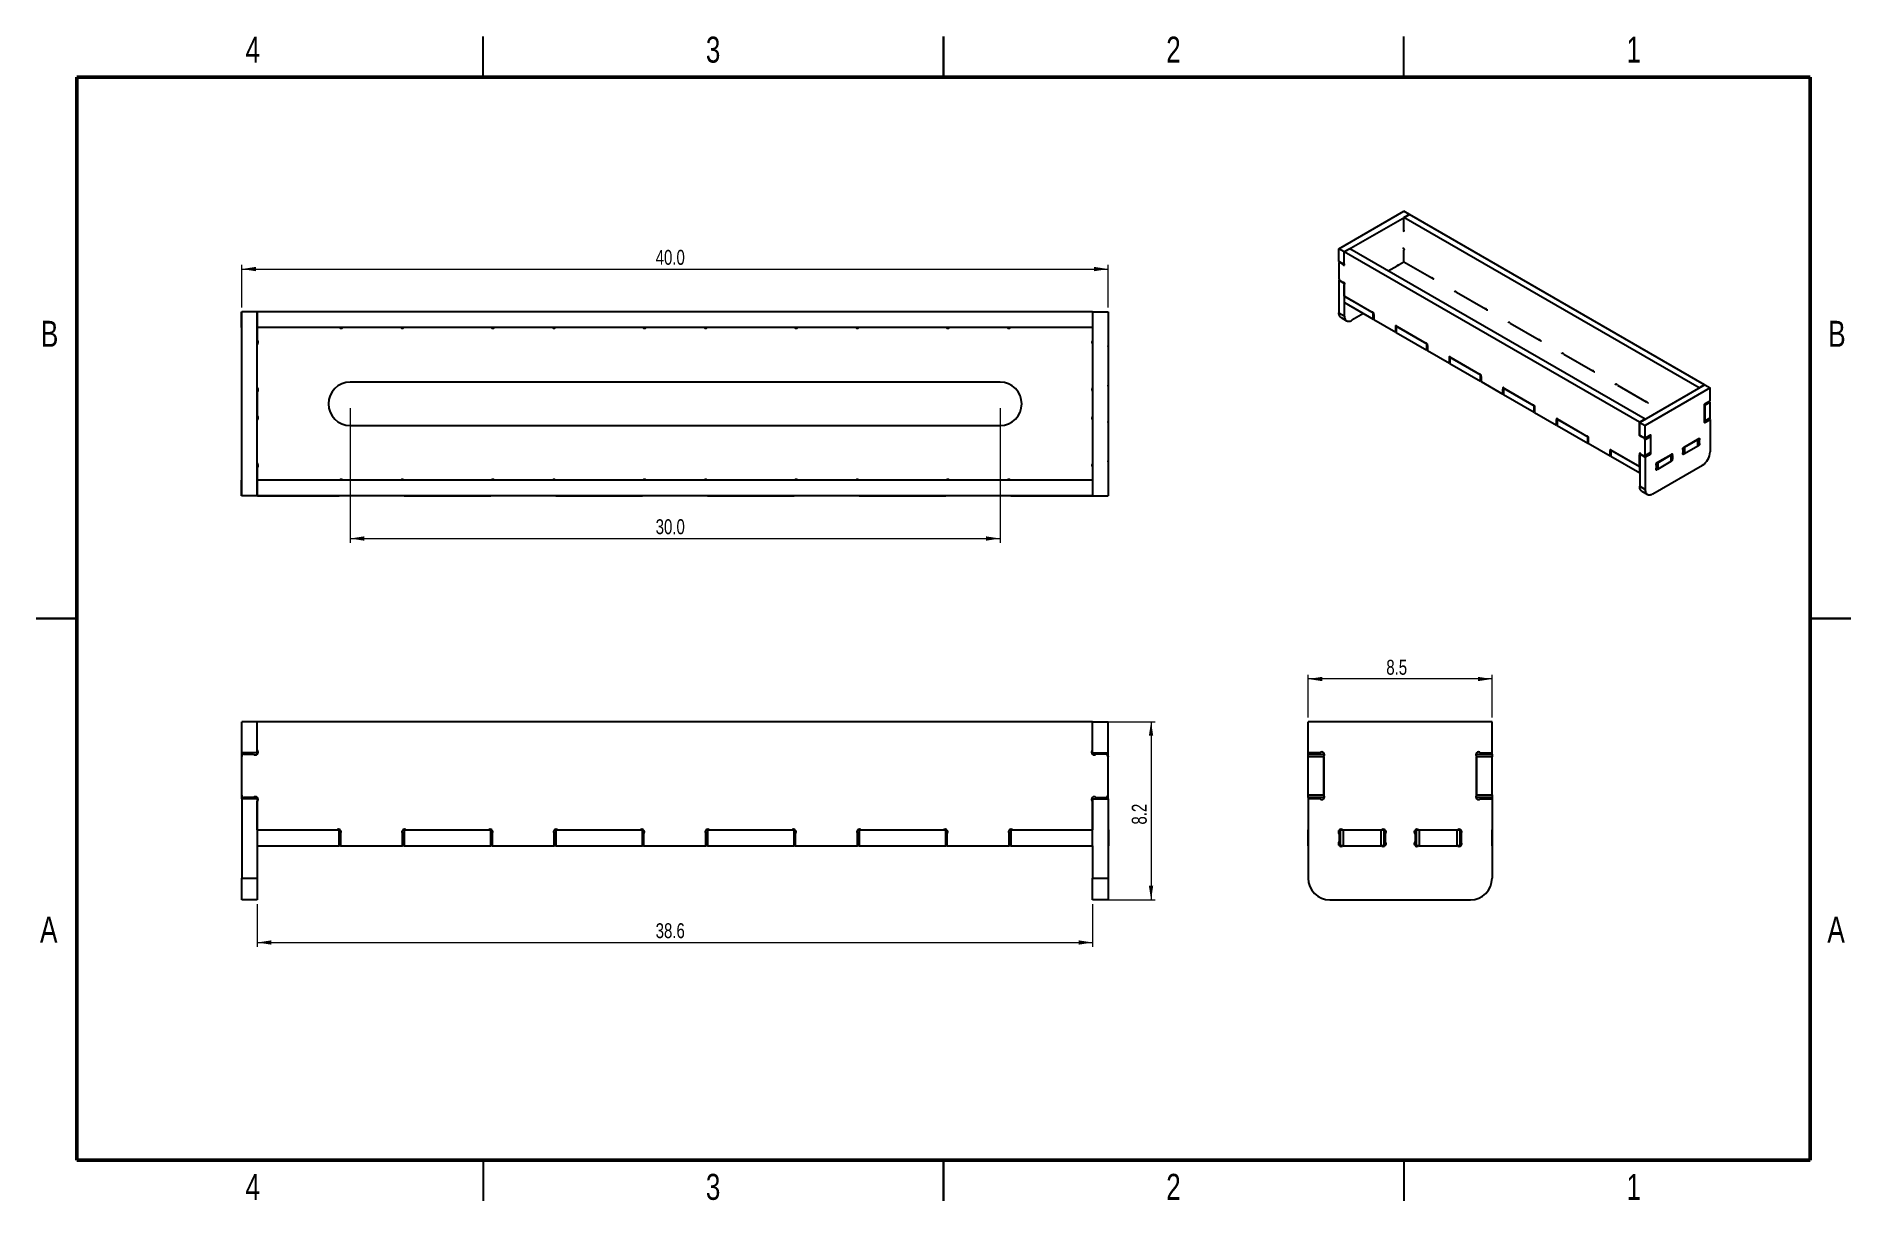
# Model space of a CAD drawing. Header units: inches. Extents: x 0.1 to 16.9, y 0.1 to 10.9.
import ezdxf

# ---------------------------------------------------------------- set-up
doc = ezdxf.new("R2010")
doc.units = ezdxf.units.IN
doc.header["$MEASUREMENT"] = 0
doc.styles.add('SLDTEXTSTYLE0', font='TXT', dxfattribs={"width": 0.75})
doc.dimstyles.new('SLDDIMSTYLE0', dxfattribs={"dimtxt": 0.137795, "dimasz": 0.13, "dimexe": 0, "dimexo": 0.0625, "dimgap": 0.034449, "dimtad": 1, "dimdec": 1, "dimlfac": 5, "dimrnd": 1e-09, "dimzin": 12, "dimdsep": 46, "dimtxsty": 'SLDTEXTSTYLE0', "dimsah": 1, "dimcen": 0.09, "dimadec": 0, "dimazin": 3, "dimtfac": 1, "dimtdec": 1, "dimtofl": 0, "dimtmove": 0, "dimatfit": 3, "dimfxl": 1, "dimfrac": 2, "dimtolj": 1, "dimtzin": 12, "dimarcsym": 0})
doc.dimstyles.new('SLDDIMSTYLE1', dxfattribs={"dimtxt": 0.137795, "dimasz": 0.13, "dimexe": 0, "dimexo": 0.0625, "dimgap": 0.034449, "dimtad": 1, "dimdec": 1, "dimlfac": 5, "dimrnd": 1e-09, "dimzin": 4, "dimdsep": 46, "dimtxsty": 'SLDTEXTSTYLE0', "dimsah": 1, "dimcen": 0.09, "dimadec": 0, "dimazin": 1, "dimtfac": 1, "dimtdec": 1, "dimtofl": 0, "dimtmove": 0, "dimatfit": 3, "dimfxl": 1, "dimfrac": 2, "dimtolj": 1, "dimtzin": 12, "dimarcsym": 0})

# ---------------------------------------------------------------- blocks, each defined once
blk = doc.blocks.new('_D')
at = {"color": 7, "linetype": 'Continuous', "lineweight": 18}
for p, q in [((9.914, 4.548), (10.455, 4.548)), ((10.416, 4.548), (10.416, 2.903)), ((9.916, 2.903), (10.455, 2.903))]:
    blk.add_line(p, q, dxfattribs=at)
for points in [[(10.416, 4.548), (10.396, 4.418), (10.436, 4.418)], [(10.416, 2.903), (10.436, 3.033), (10.396, 3.033)]]:
    blk.add_solid(points, dxfattribs=at)
at = {"color": 7, "linetype": 'Continuous', "lineweight": 18, "insert": (10.238, 3.598), "char_height": 0.1378, "attachment_point": 1, "rotation": 90, "style": 'SLDTEXTSTYLE0'}
blk.add_mtext('8.2', dxfattribs=at)
blk = doc.blocks.new('_D_1')
at = {"color": 7, "linetype": 'Continuous', "lineweight": 18}
for p, q in [((2.165, 2.864), (2.165, 2.47)), ((9.877, 2.864), (9.877, 2.47)), ((2.165, 2.509), (9.877, 2.509))]:
    blk.add_line(p, q, dxfattribs=at)
for points in [[(2.165, 2.509), (2.295, 2.489), (2.295, 2.529)], [(9.877, 2.509), (9.747, 2.529), (9.747, 2.489)]]:
    blk.add_solid(points, dxfattribs=at)
at = {"color": 7, "linetype": 'Continuous', "lineweight": 18, "insert": (5.843, 2.687), "char_height": 0.1378, "attachment_point": 1, "style": 'SLDTEXTSTYLE0'}
blk.add_mtext('38.6', dxfattribs=at)
blk = doc.blocks.new('_D_2')
at = {"color": 7, "linetype": 'Continuous', "lineweight": 18}
for p, q in [((11.867, 4.588), (11.867, 4.981)), ((13.564, 4.942), (11.867, 4.942)), ((13.564, 4.588), (13.564, 4.981))]:
    blk.add_line(p, q, dxfattribs=at)
for points in [[(11.867, 4.942), (11.997, 4.922), (11.997, 4.962)], [(13.564, 4.942), (13.434, 4.962), (13.434, 4.922)]]:
    blk.add_solid(points, dxfattribs=at)
at = {"color": 7, "linetype": 'Continuous', "lineweight": 18, "insert": (12.588, 5.119), "char_height": 0.1378, "attachment_point": 1, "style": 'SLDTEXTSTYLE0'}
blk.add_mtext('8.5', dxfattribs=at)
blk = doc.blocks.new('_D_3')
at = {"color": 7, "linetype": 'Continuous', "lineweight": 18}
for p, q in [((2.022, 8.371), (2.022, 8.766)), ((2.022, 8.727), (10.02, 8.727)), ((10.02, 8.371), (10.02, 8.766))]:
    blk.add_line(p, q, dxfattribs=at)
for points in [[(2.022, 8.727), (2.152, 8.707), (2.152, 8.747)], [(10.02, 8.727), (9.89, 8.747), (9.89, 8.707)]]:
    blk.add_solid(points, dxfattribs=at)
at = {"color": 7, "linetype": 'Continuous', "lineweight": 18, "insert": (5.843, 8.904), "char_height": 0.1378, "attachment_point": 1, "style": 'SLDTEXTSTYLE0'}
blk.add_mtext('40.0', dxfattribs=at)
blk = doc.blocks.new('_D_4')
at = {"color": 7, "linetype": 'Continuous', "lineweight": 18}
for p, q in [((3.022, 7.444), (3.022, 6.2)), ((9.022, 7.444), (9.022, 6.2)), ((3.022, 6.239), (9.022, 6.239))]:
    blk.add_line(p, q, dxfattribs=at)
for points in [[(3.022, 6.239), (3.152, 6.219), (3.152, 6.259)], [(9.022, 6.239), (8.892, 6.259), (8.892, 6.219)]]:
    blk.add_solid(points, dxfattribs=at)
at = {"color": 7, "linetype": 'Continuous', "lineweight": 18, "insert": (5.843, 6.417), "char_height": 0.1378, "attachment_point": 1, "style": 'SLDTEXTSTYLE0'}
blk.add_mtext('30.0', dxfattribs=at)

msp = doc.modelspace()

# ---------------------------------------------------------------- linework, layer by layer
at = {"color": 7, "linetype": 'Continuous', "lineweight": 25}
for p, q in [((4.25, 10.5), (4.25, 10.875)), ((8.5, 10.875), (8.5, 10.5)), ((8.5, 10.5), (8.5, 10.875)), ((12.75, 10.5), (12.75, 10.875)), ((12.15, 8.914), (12.75, 9.261)), ((12.2, 8.885), (12.801, 9.232)), ((12.801, 9.232), (12.749, 9.202)), ((12.801, 9.232), (12.75, 9.261)), ((15.526, 7.658), (12.801, 9.232)), ((12.749, 9.094), (12.749, 9.202)), ((15.475, 7.629), (12.749, 9.202)), ((12.2, 8.885), (12.15, 8.914)), ((12.15, 8.797), (12.15, 8.914)), ((12.252, 8.915), (12.2, 8.885)), ((12.2, 8.777), (12.2, 8.885)), ((14.926, 7.312), (12.2, 8.885)), ((12.2, 8.768), (12.2, 8.885)), ((14.978, 7.341), (12.252, 8.915)), ((12.749, 8.794), (12.749, 8.902)), ((12.149, 8.782), (12.149, 8.639)), ((12.2, 8.768), (12.15, 8.797)), ((12.159, 8.792), (12.152, 8.788)), ((12.158, 8.787), (12.188, 8.77)), ((12.188, 8.77), (12.192, 8.773)), ((12.203, 8.769), (12.2, 8.768)), ((12.605, 8.711), (12.687, 8.758)), ((12.708, 8.769), (12.75, 8.793)), ((12.749, 8.794), (13.008, 8.645)), ((12.155, 8.626), (12.15, 8.624)), ((12.2, 8.594), (12.15, 8.624)), ((12.15, 8.624), (12.15, 8.324)), ((12.188, 8.607), (12.158, 8.624)), ((12.202, 8.596), (12.2, 8.594)), ((12.2, 8.594), (12.2, 8.295)), ((12.2, 8.477), (12.2, 8.585)), ((12.2, 8.477), (12.459, 8.328)), ((12.201, 8.476), (12.201, 8.477)), ((12.201, 8.476), (12.468, 8.322)), ((12.201, 8.417), (12.201, 8.476)), ((12.201, 8.417), (12.468, 8.263)), ((13.236, 8.513), (13.503, 8.359)), ((2.02, 8.187), (2.02, 8.332)), ((2.02, 8.332), (2.022, 8.332)), ((2.165, 8.332), (2.022, 8.332)), ((2.022, 6.634), (2.022, 8.332)), ((2.165, 8.332), (2.165, 8.187)), ((9.875, 8.332), (2.165, 8.332)), ((2.165, 6.634), (2.165, 8.332)), ((2.167, 8.332), (2.167, 8.333)), ((2.922, 8.333), (2.167, 8.333)), ((2.922, 8.332), (2.922, 8.333)), ((3.522, 8.333), (3.522, 8.332)), ((4.322, 8.333), (3.522, 8.333)), ((4.322, 8.332), (4.322, 8.333)), ((4.922, 8.333), (4.922, 8.332)), ((5.722, 8.333), (4.922, 8.333)), ((5.722, 8.332), (5.722, 8.333)), ((6.322, 8.333), (6.322, 8.332)), ((7.122, 8.333), (6.322, 8.333)), ((7.122, 8.332), (7.122, 8.333)), ((7.722, 8.333), (7.722, 8.332)), ((8.522, 8.333), (7.722, 8.333)), ((8.522, 8.332), (8.522, 8.333)), ((9.877, 8.333), (9.122, 8.333)), ((9.122, 8.333), (9.122, 8.332)), ((9.875, 8.332), (9.875, 8.187)), ((9.877, 8.332), (9.875, 8.332)), ((9.877, 8.332), (9.877, 8.333)), ((9.877, 8.332), (9.877, 6.634)), ((9.877, 8.332), (10.02, 8.332)), ((10.02, 8.332), (10.02, 6.634)), ((12.15, 8.324), (12.2, 8.295)), ((12.171, 8.279), (12.221, 8.25)), ((12.377, 8.316), (12.271, 8.255)), ((12.47, 8.323), (12.468, 8.322)), ((12.468, 8.263), (12.468, 8.322)), ((12.472, 8.265), (12.468, 8.263)), ((12.472, 8.306), (12.472, 8.261)), ((12.472, 8.261), (12.675, 8.144)), ((13.731, 8.227), (13.998, 8.073)), ((2.022, 8.187), (2.02, 8.187)), ((9.875, 8.187), (2.165, 8.187)), ((2.167, 8.068), (2.167, 8.187)), ((9.877, 8.187), (9.875, 8.187)), ((12.675, 8.189), (12.68, 8.191)), ((12.675, 8.144), (12.675, 8.189)), ((12.68, 8.147), (12.675, 8.144)), ((12.68, 8.2), (12.683, 8.201)), ((12.68, 8.2), (12.963, 8.036)), ((12.68, 8.2), (12.68, 8.141)), ((12.68, 8.141), (12.963, 7.977)), ((12.688, 8.196), (12.954, 8.042)), ((10.022, 7.658), (10.022, 8.008)), ((12.965, 8.038), (12.963, 8.036)), ((12.963, 7.977), (12.963, 8.036)), ((12.967, 7.98), (12.963, 7.977)), ((12.967, 8.02), (12.967, 7.976)), ((12.967, 7.976), (13.17, 7.858)), ((13.17, 7.903), (13.175, 7.906)), ((13.17, 7.858), (13.17, 7.903)), ((13.175, 7.914), (13.178, 7.916)), ((13.175, 7.914), (13.458, 7.751)), ((13.175, 7.914), (13.175, 7.855)), ((13.183, 7.91), (13.449, 7.756)), ((14.226, 7.941), (14.493, 7.787)), ((13.175, 7.861), (13.17, 7.858)), ((13.175, 7.855), (13.458, 7.692)), ((13.46, 7.752), (13.458, 7.751)), ((13.458, 7.692), (13.458, 7.751)), ((13.462, 7.735), (13.462, 7.69)), ((2.167, 7.368), (2.167, 7.598)), ((9.022, 7.683), (3.022, 7.683)), ((13.462, 7.694), (13.458, 7.692)), ((13.462, 7.69), (13.665, 7.572)), ((13.665, 7.617), (13.67, 7.62)), ((13.665, 7.572), (13.665, 7.617)), ((13.67, 7.575), (13.665, 7.572)), ((13.67, 7.628), (13.673, 7.63)), ((13.67, 7.628), (13.953, 7.465)), ((13.67, 7.628), (13.67, 7.569)), ((13.67, 7.569), (13.953, 7.406)), ((13.678, 7.624), (13.944, 7.47)), ((14.721, 7.656), (14.988, 7.502)), ((15.527, 7.658), (14.927, 7.311)), ((15.578, 7.629), (14.978, 7.282)), ((15.526, 7.658), (15.475, 7.629)), ((15.475, 7.628), (15.475, 7.629)), ((15.526, 7.657), (15.526, 7.658)), ((15.527, 7.658), (15.578, 7.629)), ((15.578, 7.511), (15.578, 7.629)), ((13.955, 7.466), (13.953, 7.465)), ((13.953, 7.406), (13.953, 7.465)), ((13.957, 7.408), (13.953, 7.406)), ((13.957, 7.449), (13.957, 7.404)), ((13.957, 7.404), (14.16, 7.287)), ((15.578, 7.496), (15.526, 7.466)), ((15.526, 7.323), (15.526, 7.466)), ((15.527, 7.468), (15.527, 7.467)), ((15.527, 7.467), (15.527, 7.467)), ((15.527, 7.467), (15.527, 7.324)), ((15.54, 7.489), (15.578, 7.511)), ((15.578, 7.353), (15.578, 7.496)), ((3.022, 7.283), (9.022, 7.283)), ((10.022, 6.958), (10.022, 7.308)), ((14.16, 7.331), (14.165, 7.334)), ((14.16, 7.287), (14.16, 7.331)), ((14.165, 7.289), (14.16, 7.287)), ((14.165, 7.343), (14.168, 7.344)), ((14.165, 7.343), (14.448, 7.179)), ((14.165, 7.343), (14.165, 7.283)), ((14.165, 7.283), (14.448, 7.12)), ((14.172, 7.339), (14.439, 7.185)), ((14.978, 7.341), (14.926, 7.312)), ((14.926, 7.204), (14.926, 7.312)), ((14.926, 7.204), (14.927, 7.204)), ((14.927, 7.311), (14.978, 7.282)), ((14.927, 7.194), (14.927, 7.311)), ((14.978, 7.34), (14.978, 7.341)), ((14.978, 7.165), (14.978, 7.282)), ((15.525, 7.319), (15.575, 7.347)), ((15.526, 7.323), (15.578, 7.353)), ((15.527, 7.324), (15.527, 7.324)), ((15.527, 7.323), (15.527, 7.324)), ((15.54, 7.316), (15.53, 7.321)), ((15.54, 7.316), (15.578, 7.338)), ((15.568, 7.343), (15.578, 7.338)), ((15.578, 7.338), (15.578, 7.039)), ((14.45, 7.18), (14.448, 7.179)), ((14.448, 7.12), (14.448, 7.179)), ((14.452, 7.122), (14.448, 7.12)), ((14.452, 7.163), (14.452, 7.118)), ((14.452, 7.118), (14.655, 7.001)), ((14.655, 7.046), (14.66, 7.048)), ((14.655, 7.001), (14.655, 7.046)), ((14.66, 7.057), (14.663, 7.058)), ((14.66, 7.057), (14.927, 6.903)), ((14.66, 7.057), (14.66, 6.998)), ((14.667, 7.053), (14.926, 6.903)), ((14.927, 7.194), (14.978, 7.165)), ((14.943, 7.185), (14.939, 7.182)), ((14.969, 7.165), (14.939, 7.182)), ((15.015, 7.187), (14.978, 7.165)), ((15.029, 7.179), (14.978, 7.149)), ((14.978, 7.007), (14.978, 7.149)), ((14.978, 7.007), (15.029, 7.036)), ((15.028, 7.179), (15.028, 7.036)), ((15.028, 7.179), (15.028, 7.179)), ((15.028, 7.179), (15.028, 7.179)), ((15.028, 7.179), (15.028, 7.179)), ((15.028, 7.035), (15.028, 7.036)), ((15.028, 7.036), (15.028, 7.036)), ((15.029, 7.036), (15.029, 7.179)), ((15.326, 7.061), (15.326, 7.03)), ((15.339, 7.082), (15.464, 7.155)), ((15.34, 7.082), (15.464, 7.154)), ((15.34, 7.023), (15.464, 7.095)), ((15.34, 7.082), (15.34, 7.023)), ((15.464, 7.095), (15.464, 7.154)), ((15.468, 7.1), (15.468, 7.159)), ((15.477, 7.147), (15.468, 7.153)), ((15.468, 7.122), (15.477, 7.117)), ((15.477, 7.147), (15.477, 7.117)), ((2.167, 6.779), (2.167, 6.898)), ((14.66, 7.004), (14.655, 7.001)), ((14.66, 6.998), (14.927, 6.844)), ((14.926, 6.903), (14.926, 7.012)), ((14.926, 7.012), (14.927, 7.012)), ((14.927, 6.904), (14.926, 6.903)), ((14.934, 7.024), (14.927, 7.02)), ((14.927, 7.02), (14.978, 6.991)), ((14.927, 7.02), (14.927, 6.721)), ((14.927, 6.903), (14.927, 6.903)), ((14.927, 6.844), (14.927, 6.903)), ((14.939, 7.019), (14.969, 7.001)), ((14.975, 7.001), (15.026, 7.03)), ((15.015, 7.013), (14.978, 6.991)), ((14.978, 6.991), (14.978, 6.692)), ((15.006, 7.019), (15.015, 7.013)), ((15.028, 7.035), (15.028, 7.035)), ((15.048, 6.651), (15.507, 6.916)), ((15.079, 6.918), (15.079, 6.888)), ((15.217, 7.012), (15.091, 6.94)), ((15.093, 6.939), (15.217, 7.011)), ((15.093, 6.88), (15.217, 6.952)), ((15.093, 6.939), (15.093, 6.88)), ((15.217, 6.952), (15.217, 7.011)), ((15.22, 6.957), (15.22, 7.016)), ((15.22, 7.01), (15.229, 7.005)), ((15.229, 6.974), (15.22, 6.979)), ((15.229, 7.005), (15.229, 6.974)), ((2.02, 6.634), (2.02, 6.779)), ((2.02, 6.779), (2.022, 6.779)), ((9.875, 6.779), (2.165, 6.779)), ((2.165, 6.779), (2.165, 6.634)), ((9.875, 6.779), (9.875, 6.634)), ((9.877, 6.779), (9.875, 6.779)), ((14.927, 6.844), (14.927, 6.844)), ((14.927, 6.721), (14.978, 6.692)), ((2.022, 6.634), (2.02, 6.634)), ((2.165, 6.634), (2.022, 6.634)), ((9.875, 6.634), (2.165, 6.634)), ((2.167, 6.633), (2.167, 6.634)), ((2.167, 6.633), (2.922, 6.633)), ((2.922, 6.634), (2.922, 6.633)), ((3.522, 6.633), (3.522, 6.634)), ((3.522, 6.633), (4.322, 6.633)), ((4.322, 6.634), (4.322, 6.633)), ((4.922, 6.633), (4.922, 6.634)), ((4.922, 6.633), (5.722, 6.633)), ((5.722, 6.634), (5.722, 6.633)), ((6.322, 6.633), (6.322, 6.634)), ((6.322, 6.633), (7.122, 6.633)), ((7.122, 6.634), (7.122, 6.633)), ((7.722, 6.633), (7.722, 6.634)), ((7.722, 6.633), (8.522, 6.633)), ((8.522, 6.634), (8.522, 6.633)), ((9.122, 6.633), (9.122, 6.634)), ((9.122, 6.633), (9.877, 6.633)), ((9.877, 6.634), (9.875, 6.634)), ((9.877, 6.634), (10.02, 6.634)), ((9.877, 6.633), (9.877, 6.634)), ((14.948, 6.675), (14.998, 6.646)), ((0.125, 5.5), (0.5, 5.5)), ((0.5, 5.5), (0.125, 5.5)), ((16.875, 5.5), (16.5, 5.5)), ((16.5, 5.5), (16.875, 5.5)), ((2.165, 4.548), (2.022, 4.548)), ((2.022, 4.261), (2.022, 4.548)), ((2.165, 4.284), (2.165, 4.548)), ((9.875, 4.548), (2.165, 4.548)), ((2.165, 4.261), (2.165, 4.548)), ((9.875, 4.284), (9.875, 4.548)), ((9.877, 4.261), (9.877, 4.548)), ((9.877, 4.548), (10.02, 4.548)), ((10.02, 4.261), (10.02, 4.548)), ((11.867, 4.261), (11.867, 4.548)), ((13.564, 4.548), (11.867, 4.548)), ((13.564, 4.261), (13.564, 4.548)), ((2.02, 4.223), (2.02, 3.873)), ((2.165, 4.261), (2.022, 4.261)), ((2.022, 4.234), (2.022, 4.261)), ((2.045, 4.248), (2.129, 4.248)), ((2.165, 4.248), (2.165, 4.261)), ((9.877, 4.261), (10.02, 4.261)), ((9.877, 4.246), (9.877, 4.261)), ((9.995, 4.248), (9.91, 4.248)), ((10.019, 4.225), (10.02, 4.225)), ((10.02, 4.225), (10.02, 4.261)), ((10.02, 4.225), (10.02, 4.223)), ((10.02, 3.873), (10.02, 4.223)), ((11.867, 4.248), (11.867, 4.261)), ((11.974, 4.261), (11.867, 4.261)), ((11.867, 4.248), (12.012, 4.248)), ((11.867, 4.223), (11.867, 4.248)), ((11.867, 3.873), (11.867, 4.223)), ((12.012, 4.223), (11.867, 4.223)), ((12.009, 4.225), (12.009, 4.223)), ((12.009, 4.223), (12.011, 4.223)), ((12.011, 4.223), (12.011, 3.873)), ((12.012, 4.248), (12.012, 4.258)), ((12.012, 4.248), (12.012, 4.228)), ((12.012, 3.873), (12.012, 4.223)), ((13.419, 4.248), (13.419, 4.258)), ((13.419, 4.248), (13.564, 4.248)), ((13.419, 4.228), (13.419, 4.248)), ((13.419, 3.873), (13.419, 4.223)), ((13.564, 4.223), (13.419, 4.223)), ((13.422, 4.223), (13.421, 4.223)), ((13.421, 4.223), (13.421, 3.873)), ((13.422, 4.225), (13.422, 4.223)), ((13.457, 4.261), (13.564, 4.261)), ((13.564, 4.248), (13.564, 4.261)), ((13.564, 4.248), (13.564, 4.223)), ((13.564, 3.873), (13.564, 4.223)), ((2.022, 3.836), (2.022, 3.862)), ((10.019, 3.871), (10.02, 3.871)), ((10.02, 3.871), (10.02, 3.873)), ((10.02, 3.836), (10.02, 3.871)), ((11.867, 3.848), (11.867, 3.873)), ((11.867, 3.873), (12.012, 3.873)), ((12.009, 3.871), (12.009, 3.873)), ((12.011, 3.873), (12.009, 3.873)), ((12.012, 3.868), (12.012, 3.848)), ((13.419, 3.873), (13.564, 3.873)), ((13.419, 3.848), (13.419, 3.868)), ((13.421, 3.873), (13.422, 3.873)), ((13.422, 3.871), (13.422, 3.873)), ((13.564, 3.873), (13.564, 3.848)), ((2.165, 3.836), (2.022, 3.836)), ((2.022, 3.836), (2.022, 3.103)), ((2.129, 3.848), (2.045, 3.848)), ((2.165, 3.836), (2.165, 3.848)), ((2.165, 3.836), (2.165, 3.103)), ((2.165, 3.548), (2.165, 3.813)), ((9.875, 3.548), (9.875, 3.813)), ((9.877, 3.836), (9.877, 3.85)), ((9.877, 3.836), (10.02, 3.836)), ((9.877, 3.836), (9.877, 3.548)), ((9.91, 3.848), (9.995, 3.848)), ((10.02, 3.836), (10.02, 3.103)), ((12.012, 3.848), (11.867, 3.848)), ((11.867, 3.848), (11.867, 3.836)), ((11.867, 3.836), (11.867, 3.103)), ((11.974, 3.836), (11.867, 3.836)), ((12.012, 3.848), (12.012, 3.839)), ((13.564, 3.848), (13.419, 3.848)), ((13.419, 3.848), (13.419, 3.839)), ((13.457, 3.836), (13.564, 3.836)), ((13.564, 3.848), (13.564, 3.836)), ((13.564, 3.836), (13.564, 3.103)), ((2.165, 3.548), (2.167, 3.548)), ((2.167, 3.548), (2.922, 3.548)), ((2.167, 3.403), (2.167, 3.548)), ((2.922, 3.403), (2.922, 3.548)), ((2.932, 3.548), (2.922, 3.548)), ((3.522, 3.548), (3.507, 3.548)), ((3.522, 3.548), (3.522, 3.403)), ((3.522, 3.548), (4.322, 3.548)), ((4.322, 3.403), (4.322, 3.548)), ((4.332, 3.548), (4.322, 3.548)), ((4.922, 3.548), (4.907, 3.548)), ((4.922, 3.548), (4.922, 3.403)), ((4.922, 3.548), (5.722, 3.548)), ((5.722, 3.403), (5.722, 3.548)), ((5.732, 3.548), (5.722, 3.548)), ((6.322, 3.548), (6.307, 3.548)), ((6.322, 3.548), (6.322, 3.403)), ((6.322, 3.548), (7.122, 3.548)), ((7.122, 3.403), (7.122, 3.548)), ((7.132, 3.548), (7.122, 3.548)), ((7.722, 3.548), (7.707, 3.548)), ((7.722, 3.548), (7.722, 3.403)), ((7.722, 3.548), (8.522, 3.548)), ((8.522, 3.403), (8.522, 3.548)), ((8.532, 3.548), (8.522, 3.548)), ((9.122, 3.548), (9.107, 3.548)), ((9.122, 3.548), (9.122, 3.403)), ((9.122, 3.548), (9.877, 3.548)), ((9.877, 3.403), (9.877, 3.548)), ((10.02, 3.548), (10.022, 3.548)), ((10.022, 3.548), (10.022, 3.403)), ((11.866, 3.403), (11.866, 3.548)), ((11.866, 3.548), (11.867, 3.548)), ((12.166, 3.548), (12.153, 3.548)), ((12.166, 3.403), (12.166, 3.548)), ((12.166, 3.548), (12.191, 3.548)), ((12.191, 3.548), (12.191, 3.403)), ((12.191, 3.548), (12.541, 3.548)), ((12.541, 3.403), (12.541, 3.548)), ((12.541, 3.548), (12.566, 3.548)), ((12.566, 3.548), (12.566, 3.403)), ((12.578, 3.548), (12.566, 3.548)), ((12.853, 3.548), (12.866, 3.548)), ((12.866, 3.403), (12.866, 3.548)), ((12.866, 3.548), (12.891, 3.548)), ((12.891, 3.548), (12.891, 3.403)), ((12.891, 3.548), (13.241, 3.548)), ((13.241, 3.403), (13.241, 3.548)), ((13.241, 3.548), (13.266, 3.548)), ((13.266, 3.548), (13.266, 3.403)), ((13.266, 3.548), (13.278, 3.548)), ((13.564, 3.548), (13.566, 3.548)), ((13.566, 3.403), (13.566, 3.548)), ((2.165, 3.403), (2.167, 3.403)), ((2.167, 3.403), (2.922, 3.403)), ((2.932, 3.403), (2.922, 3.403)), ((2.932, 3.513), (2.932, 3.403)), ((2.932, 3.403), (3.507, 3.403)), ((3.507, 3.403), (3.507, 3.513)), ((3.522, 3.403), (3.507, 3.403)), ((3.522, 3.403), (4.322, 3.403)), ((4.332, 3.403), (4.322, 3.403)), ((4.332, 3.513), (4.332, 3.403)), ((4.332, 3.403), (4.907, 3.403)), ((4.907, 3.403), (4.907, 3.513)), ((4.922, 3.403), (4.907, 3.403)), ((4.922, 3.403), (5.722, 3.403)), ((5.732, 3.403), (5.722, 3.403)), ((5.732, 3.513), (5.732, 3.403)), ((5.732, 3.403), (6.307, 3.403)), ((6.307, 3.403), (6.307, 3.513)), ((6.322, 3.403), (6.307, 3.403)), ((6.322, 3.403), (7.122, 3.403)), ((7.132, 3.403), (7.122, 3.403)), ((7.132, 3.513), (7.132, 3.403)), ((7.132, 3.403), (7.707, 3.403)), ((7.707, 3.403), (7.707, 3.513)), ((7.722, 3.403), (7.707, 3.403)), ((7.722, 3.403), (8.522, 3.403)), ((8.532, 3.403), (8.522, 3.403)), ((8.532, 3.513), (8.532, 3.403)), ((8.532, 3.403), (9.107, 3.403)), ((9.107, 3.403), (9.107, 3.513)), ((9.122, 3.403), (9.107, 3.403)), ((9.122, 3.403), (9.877, 3.403)), ((9.877, 3.403), (9.877, 3.103)), ((10.022, 3.403), (10.02, 3.403)), ((11.866, 3.403), (11.867, 3.403)), ((12.153, 3.513), (12.153, 3.439)), ((12.166, 3.403), (12.153, 3.403)), ((12.191, 3.403), (12.166, 3.403)), ((12.191, 3.403), (12.541, 3.403)), ((12.566, 3.403), (12.541, 3.403)), ((12.578, 3.403), (12.566, 3.403)), ((12.578, 3.513), (12.578, 3.439)), ((12.853, 3.513), (12.853, 3.439)), ((12.853, 3.403), (12.866, 3.403)), ((12.891, 3.403), (12.866, 3.403)), ((12.891, 3.403), (13.241, 3.403)), ((13.266, 3.403), (13.241, 3.403)), ((13.266, 3.403), (13.278, 3.403)), ((13.278, 3.513), (13.278, 3.439)), ((13.564, 3.403), (13.566, 3.403)), ((2.022, 3.103), (2.165, 3.103)), ((2.022, 2.903), (2.022, 3.103)), ((2.165, 3.103), (2.165, 2.903)), ((9.877, 3.103), (10.02, 3.103)), ((9.877, 2.903), (9.877, 3.103)), ((10.02, 3.103), (10.02, 2.903)), ((2.165, 2.903), (2.022, 2.903)), ((10.02, 2.903), (9.877, 2.903)), ((12.067, 2.903), (13.364, 2.903)), ((4.25, 0.5), (4.25, 0.125)), ((8.5, 0.125), (8.5, 0.5)), ((8.5, 0.5), (8.5, 0.125)), ((12.75, 0.5), (12.75, 0.125))]:
    msp.add_line(p, q, dxfattribs=at)
at = {"color": 7, "linetype": 'Continuous', "lineweight": 50}
for p, q in [((0.5, 0.5), (0.5, 10.5)), ((0.5, 10.5), (16.5, 10.5)), ((16.5, 10.5), (16.5, 0.5)), ((16.5, 0.5), (0.5, 0.5))]:
    msp.add_line(p, q, dxfattribs=at)
at = {"color": 8, "linetype": 'Continuous', "lineweight": 25}
for p, q in [((12.162, 8.79), (12.158, 8.787)), ((14.969, 7.165), (14.973, 7.167))]:
    msp.add_line(p, q, dxfattribs=at)
at = {"color": 7, "linetype": 'Continuous', "lineweight": 25, "flags": 128}
for points in [[(12.748, 9.079), (12.748, 9.079), (12.75, 9.081), (12.752, 9.083), (12.752, 9.086), (12.751, 9.09), (12.749, 9.094)], [(12.751, 8.911), (12.751, 8.911), (12.749, 8.913), (12.748, 8.915), (12.748, 8.918), (12.748, 8.922), (12.749, 8.925)], [(12.748, 8.919), (12.748, 8.918), (12.75, 8.915), (12.752, 8.911), (12.752, 8.907), (12.751, 8.904), (12.749, 8.902)], [(12.188, 8.77), (12.19, 8.767), (12.193, 8.764), (12.196, 8.763), (12.199, 8.762), (12.201, 8.764), (12.203, 8.766), (12.203, 8.77), (12.202, 8.773), (12.2, 8.777)], [(12.687, 8.758), (12.689, 8.761), (12.692, 8.764), (12.695, 8.765), (12.698, 8.766), (12.7, 8.764), (12.701, 8.763)], [(12.691, 8.763), (12.694, 8.762), (12.698, 8.762), (12.702, 8.763), (12.705, 8.765), (12.708, 8.767), (12.708, 8.769)], [(12.188, 8.607), (12.19, 8.607), (12.193, 8.607), (12.196, 8.605), (12.199, 8.601), (12.201, 8.598), (12.203, 8.594), (12.203, 8.59), (12.202, 8.587), (12.2, 8.585)], [(13.022, 8.634), (13.022, 8.635), (13.019, 8.639), (13.017, 8.642), (13.014, 8.644), (13.011, 8.645), (13.008, 8.645)], [(13.029, 8.632), (13.026, 8.633), (13.022, 8.634), (13.019, 8.636), (13.018, 8.638), (13.018, 8.641), (13.018, 8.641)], [(13.233, 8.517), (13.232, 8.517), (13.228, 8.517), (13.223, 8.518), (13.22, 8.52), (13.218, 8.522), (13.217, 8.524)], [(13.236, 8.513), (13.234, 8.516), (13.231, 8.519), (13.228, 8.52), (13.225, 8.52), (13.223, 8.519), (13.222, 8.518)], [(12.171, 8.279), (12.168, 8.281), (12.163, 8.285), (12.158, 8.291), (12.155, 8.298), (12.152, 8.306), (12.151, 8.315), (12.15, 8.324)], [(12.2, 8.295), (12.201, 8.286), (12.202, 8.277), (12.205, 8.269), (12.209, 8.262), (12.213, 8.256), (12.218, 8.252), (12.224, 8.248), (12.231, 8.246), (12.238, 8.245), (12.246, 8.245), (12.254, 8.247), (12.263, 8.25), (12.271, 8.255)], [(12.472, 8.306), (12.474, 8.308), (12.474, 8.311), (12.474, 8.315), (12.473, 8.319), (12.471, 8.322), (12.468, 8.325), (12.465, 8.327), (12.462, 8.328), (12.459, 8.328)], [(13.517, 8.348), (13.517, 8.35), (13.514, 8.353), (13.512, 8.356), (13.509, 8.359), (13.506, 8.359), (13.503, 8.359)], [(13.524, 8.347), (13.521, 8.347), (13.517, 8.348), (13.514, 8.35), (13.513, 8.353), (13.513, 8.355), (13.513, 8.355)], [(13.728, 8.232), (13.727, 8.232), (13.723, 8.232), (13.718, 8.232), (13.715, 8.234), (13.713, 8.236), (13.712, 8.238)], [(13.731, 8.227), (13.729, 8.23), (13.726, 8.233), (13.723, 8.235), (13.72, 8.235), (13.718, 8.233), (13.717, 8.233)], [(12.688, 8.196), (12.685, 8.199), (12.682, 8.202), (12.679, 8.203), (12.676, 8.204), (12.674, 8.202), (12.673, 8.2), (12.673, 8.196), (12.673, 8.193), (12.675, 8.189)], [(12.967, 8.02), (12.969, 8.022), (12.969, 8.025), (12.969, 8.029), (12.968, 8.033), (12.966, 8.037), (12.963, 8.04), (12.96, 8.042), (12.957, 8.042), (12.954, 8.042)], [(14.012, 8.063), (14.012, 8.064), (14.009, 8.068), (14.007, 8.071), (14.004, 8.073), (14.001, 8.074), (13.998, 8.073)], [(14.019, 8.061), (14.016, 8.061), (14.012, 8.063), (14.009, 8.065), (14.008, 8.067), (14.008, 8.069), (14.008, 8.07)], [(13.183, 7.91), (13.18, 7.914), (13.177, 7.916), (13.174, 7.918), (13.171, 7.918), (13.169, 7.917), (13.168, 7.914), (13.167, 7.911), (13.168, 7.907), (13.17, 7.903)], [(14.223, 7.946), (14.222, 7.946), (14.217, 7.946), (14.213, 7.947), (14.21, 7.948), (14.208, 7.95), (14.207, 7.952)], [(14.226, 7.941), (14.224, 7.945), (14.221, 7.947), (14.218, 7.949), (14.215, 7.949), (14.213, 7.948), (14.212, 7.947)], [(13.462, 7.735), (13.463, 7.736), (13.464, 7.739), (13.464, 7.743), (13.463, 7.747), (13.461, 7.751), (13.458, 7.754), (13.455, 7.756), (13.452, 7.757), (13.449, 7.756)], [(14.507, 7.777), (14.507, 7.778), (14.504, 7.782), (14.502, 7.785), (14.499, 7.787), (14.496, 7.788), (14.493, 7.787)], [(14.514, 7.775), (14.511, 7.776), (14.507, 7.777), (14.504, 7.779), (14.503, 7.781), (14.503, 7.784), (14.503, 7.784)], [(13.678, 7.624), (13.675, 7.628), (13.672, 7.63), (13.669, 7.632), (13.666, 7.632), (13.664, 7.631), (13.663, 7.628), (13.662, 7.625), (13.663, 7.621), (13.665, 7.617)], [(14.718, 7.66), (14.717, 7.66), (14.712, 7.66), (14.708, 7.661), (14.705, 7.662), (14.703, 7.665), (14.702, 7.667)], [(14.721, 7.656), (14.719, 7.659), (14.716, 7.662), (14.713, 7.663), (14.71, 7.663), (14.708, 7.662), (14.707, 7.661)], [(13.957, 7.449), (13.958, 7.451), (13.959, 7.454), (13.959, 7.457), (13.958, 7.461), (13.956, 7.465), (13.953, 7.468), (13.95, 7.47), (13.947, 7.471), (13.944, 7.47)], [(15.002, 7.491), (15.002, 7.492), (14.999, 7.496), (14.997, 7.499), (14.994, 7.501), (14.991, 7.502), (14.988, 7.502)], [(15.009, 7.489), (15.006, 7.49), (15.002, 7.491), (14.999, 7.493), (14.998, 7.495), (14.998, 7.498), (14.998, 7.498)], [(15.527, 7.468), (15.526, 7.47), (15.525, 7.473), (15.525, 7.476), (15.526, 7.48), (15.529, 7.484), (15.531, 7.487), (15.534, 7.489), (15.537, 7.49), (15.54, 7.489)], [(14.172, 7.339), (14.17, 7.342), (14.167, 7.345), (14.164, 7.346), (14.161, 7.346), (14.159, 7.345), (14.158, 7.343), (14.157, 7.339), (14.158, 7.335), (14.16, 7.331)], [(14.939, 7.182), (14.936, 7.181), (14.933, 7.182), (14.93, 7.184), (14.927, 7.187), (14.925, 7.191), (14.924, 7.195), (14.924, 7.199), (14.925, 7.202), (14.926, 7.204)], [(15.54, 7.316), (15.537, 7.312), (15.534, 7.31), (15.531, 7.308), (15.529, 7.308), (15.526, 7.309), (15.525, 7.312), (15.525, 7.315), (15.526, 7.319), (15.527, 7.323)], [(15.526, 7.321), (15.526, 7.322), (15.526, 7.323)], [(14.452, 7.163), (14.453, 7.165), (14.454, 7.168), (14.454, 7.172), (14.453, 7.176), (14.45, 7.179), (14.448, 7.182), (14.445, 7.184), (14.442, 7.185), (14.439, 7.185)], [(14.667, 7.053), (14.665, 7.056), (14.662, 7.059), (14.659, 7.06), (14.656, 7.061), (14.654, 7.059), (14.653, 7.057), (14.652, 7.053), (14.653, 7.05), (14.655, 7.046)], [(15.028, 7.179), (15.03, 7.183), (15.031, 7.187), (15.03, 7.191), (15.029, 7.193), (15.027, 7.194), (15.024, 7.194), (15.021, 7.193), (15.018, 7.19), (15.015, 7.187)], [(15.326, 7.061), (15.325, 7.063), (15.324, 7.066), (15.324, 7.069), (15.325, 7.073), (15.327, 7.077), (15.33, 7.08), (15.333, 7.082), (15.336, 7.083), (15.339, 7.082)], [(15.464, 7.155), (15.467, 7.158), (15.47, 7.161), (15.473, 7.162), (15.475, 7.162), (15.478, 7.161), (15.479, 7.159), (15.479, 7.155), (15.478, 7.151), (15.477, 7.147)], [(15.477, 7.117), (15.478, 7.115), (15.479, 7.112), (15.479, 7.109), (15.478, 7.105), (15.475, 7.101), (15.473, 7.098), (15.47, 7.096), (15.467, 7.095), (15.465, 7.095)], [(14.939, 7.019), (14.936, 7.022), (14.933, 7.025), (14.93, 7.026), (14.927, 7.026), (14.925, 7.025), (14.924, 7.023), (14.924, 7.019), (14.925, 7.015), (14.926, 7.012)], [(15.015, 7.013), (15.018, 7.013), (15.021, 7.013), (15.024, 7.015), (15.027, 7.019), (15.029, 7.022), (15.03, 7.026), (15.031, 7.03), (15.03, 7.033), (15.028, 7.035)], [(15.091, 6.94), (15.089, 6.94), (15.086, 6.939), (15.083, 6.937), (15.08, 6.934), (15.078, 6.93), (15.076, 6.926), (15.076, 6.923), (15.077, 6.92), (15.079, 6.918)], [(15.079, 6.888), (15.077, 6.884), (15.076, 6.88), (15.076, 6.876), (15.078, 6.874), (15.08, 6.873), (15.083, 6.873), (15.086, 6.874), (15.089, 6.877), (15.091, 6.879)], [(15.229, 7.005), (15.231, 7.009), (15.232, 7.012), (15.231, 7.016), (15.23, 7.018), (15.228, 7.019), (15.225, 7.019), (15.222, 7.018), (15.219, 7.015), (15.217, 7.012)], [(15.218, 6.952), (15.219, 6.952), (15.222, 6.953), (15.225, 6.955), (15.228, 6.958), (15.23, 6.962), (15.231, 6.966), (15.232, 6.969), (15.231, 6.972), (15.229, 6.974)], [(15.338, 7.022), (15.336, 7.02), (15.333, 7.017), (15.33, 7.016), (15.327, 7.016), (15.325, 7.017), (15.324, 7.019), (15.324, 7.023), (15.325, 7.026), (15.326, 7.03)], [(14.948, 6.675), (14.945, 6.677), (14.94, 6.682), (14.935, 6.688), (14.932, 6.695), (14.929, 6.703), (14.928, 6.712), (14.927, 6.721)], [(14.978, 6.692), (14.978, 6.683), (14.98, 6.674), (14.982, 6.666), (14.986, 6.659), (14.99, 6.653), (14.995, 6.648), (15.001, 6.645), (15.008, 6.643), (15.015, 6.642), (15.023, 6.642), (15.031, 6.644), (15.04, 6.647), (15.048, 6.651)]]:
    msp.add_lwpolyline(points, dxfattribs=at)
at = {"color": 7, "linetype": 'Continuous', "lineweight": 25}
for centre, radius, start, end in [((12.761, 9.078), 0.0137, 135.3332, 207.6081), ((12.155, 8.783), 0.00546, 50.7967, 189.214), ((12.168, 8.64), 0.0192, 182.6055, 237.3945), ((2.149, 8.051), 0.025, 307.3806, 45), ((2.94, 8.206), 0.025, 229.2098, 310.7902), ((3.504, 8.206), 0.025, 229.2098, 310.7902), ((4.34, 8.206), 0.025, 229.2098, 310.7902), ((4.904, 8.206), 0.025, 229.2098, 310.7902), ((5.74, 8.206), 0.025, 229.2098, 310.7902), ((6.304, 8.206), 0.025, 229.2098, 310.7902), ((7.14, 8.206), 0.025, 229.2098, 310.7902), ((7.704, 8.206), 0.025, 229.2098, 310.7902), ((8.54, 8.206), 0.025, 229.2098, 310.7902), ((9.104, 8.206), 0.025, 229.2098, 310.7902), ((9.895, 8.051), 0.025, 135, 225), ((9.997, 8.008), 0.025, 0, 25.8419), ((2.149, 7.615), 0.025, 315, 52.6194), ((3.022, 7.483), 0.2, 90, 270), ((9.022, 7.483), 0.2, 270, 90), ((9.895, 7.615), 0.025, 135, 225), ((9.997, 7.658), 0.025, 334.1581, 360), ((15.509, 7.466), 0.0174, 1.7278, 25.6075), ((15.558, 7.495), 0.0193, 2.6975, 43.1362), ((2.149, 7.351), 0.025, 307.3806, 45), ((9.895, 7.351), 0.025, 135, 225), ((9.997, 7.308), 0.025, 0, 25.8419), ((15.572, 7.352), 0.00599, 304.0564, 7.2558), ((14.958, 7.149), 0.0192, 2.6055, 57.3945), ((15.009, 7.178), 0.0196, 2.9311, 50.7671), ((15.023, 7.035), 0.00599, 304.0564, 7.2558), ((15.332, 7.099), 0.0185, 265.6852, 297.7621), ((15.462, 7.159), 0.00581, 292.0832, 2.9054), ((15.462, 7.1), 0.00629, 294.3747, 354.3052), ((15.425, 7.045), 0.153, 302.5202, 357.4798), ((2.149, 6.915), 0.025, 315, 52.6194), ((9.895, 6.915), 0.025, 135, 225), ((9.997, 6.958), 0.025, 334.1581, 0), ((14.972, 7.006), 0.00546, 230.7967, 9.214), ((15.084, 6.898), 0.0194, 246.3053, 297.1885), ((15.084, 6.956), 0.0185, 265.6852, 297.7621), ((15.214, 7.016), 0.00581, 292.0832, 2.9054), ((15.214, 6.957), 0.00629, 294.3747, 354.3052), ((15.332, 7.04), 0.0194, 246.3053, 297.1885), ((2.94, 6.76), 0.025, 49.2098, 130.7902), ((3.504, 6.76), 0.025, 49.2098, 130.7902), ((4.34, 6.76), 0.025, 49.2098, 130.7902), ((4.904, 6.76), 0.025, 49.2098, 130.7902), ((5.74, 6.76), 0.025, 49.2098, 130.7902), ((6.304, 6.76), 0.025, 49.2098, 130.7902), ((7.14, 6.76), 0.025, 49.2098, 130.7902), ((7.704, 6.76), 0.025, 49.2098, 130.7902), ((8.54, 6.76), 0.025, 49.2098, 130.7902), ((9.104, 6.76), 0.025, 49.2098, 130.7902), ((2.045, 4.223), 0.025, 90, 180), ((2.147, 4.266), 0.025, 225, 45), ((9.892, 4.266), 0.025, 135, 315), ((9.995, 4.223), 0.025, 0, 90), ((11.992, 4.243), 0.025, 315, 135), ((13.439, 4.243), 0.025, 45, 225), ((2.045, 3.873), 0.025, 180, 270), ((2.147, 3.83), 0.025, 315, 135), ((9.892, 3.83), 0.025, 45, 225), ((9.995, 3.873), 0.025, 270, 0), ((11.992, 3.853), 0.025, 225, 45), ((13.439, 3.853), 0.025, 135, 315), ((2.914, 3.53), 0.025, 315, 135), ((3.525, 3.53), 0.025, 45, 225), ((4.314, 3.53), 0.025, 315, 135), ((4.925, 3.53), 0.025, 45, 225), ((5.714, 3.53), 0.025, 315, 135), ((6.325, 3.53), 0.025, 45, 225), ((7.114, 3.53), 0.025, 315, 135), ((7.725, 3.53), 0.025, 45, 225), ((8.514, 3.53), 0.025, 315, 135), ((9.125, 3.53), 0.025, 45, 225), ((12.171, 3.53), 0.025, 45, 225), ((12.56, 3.53), 0.025, 315, 135), ((12.871, 3.53), 0.025, 45, 225), ((13.26, 3.53), 0.025, 315, 135), ((12.171, 3.421), 0.025, 135, 315), ((12.56, 3.421), 0.025, 225, 45), ((12.871, 3.421), 0.025, 135, 315), ((13.26, 3.421), 0.025, 225, 45), ((12.067, 3.103), 0.2, 180, 270), ((13.364, 3.103), 0.2, 270, 0)]:
    msp.add_arc(centre, radius, start, end, dxfattribs=at)

# ---------------------------------------------------------------- texts
at = {"color": 7, "linetype": 'Continuous', "lineweight": 0, "char_height": 0.24, "attachment_point": 2, "style": 'SLDTEXTSTYLE0'}
for s, insert in [('4', (2.123, 10.873)), ('3', (6.373, 10.873)), ('2', (10.623, 10.873)), ('1', (14.873, 10.873)), ('B', (0.248, 8.249)), ('B', (16.748, 8.249)), ('A', (0.24, 2.749)), ('A', (16.74, 2.749)), ('4', (2.123, 0.373)), ('3', (6.373, 0.373)), ('2', (10.623, 0.373)), ('1', (14.873, 0.373))]:
    msp.add_mtext(s, dxfattribs=dict(at, insert=insert))

# ---------------------------------------------------------------- dimensions: what is measured, and where the dimension line sits
at = {"color": 7, "linetype": 'Continuous', "lineweight": 18}
for base, p1, p2, dimstyle, picture, middle in [((10.02, 8.727), (2.022, 8.332), (10.02, 8.332), 'SLDDIMSTYLE1', '_D_3', (6.021, 8.727)), ((9.022, 6.239), (3.022, 7.483), (9.022, 7.483), 'SLDDIMSTYLE1', '_D_4', (6.021, 6.239)), ((11.867, 4.942), (13.564, 4.548), (11.867, 4.548), 'SLDDIMSTYLE0', '_D_2', (12.716, 4.942)), ((9.877, 2.509), (2.165, 2.903), (9.877, 2.903), 'SLDDIMSTYLE0', '_D_1', (6.021, 2.509))]:
    dim = msp.add_linear_dim(base=base, p1=p1, p2=p2, dimstyle=dimstyle, dxfattribs=at)
    dim.commit()
    dim.dimension.update_dxf_attribs({"geometry": picture, "text_midpoint": middle, "dimtype": 160})
dim = msp.add_linear_dim(base=(10.416, 2.903), p1=(9.875, 4.548), p2=(9.877, 2.903), angle=90, dimstyle='SLDDIMSTYLE0', dxfattribs=at)
dim.commit()
dim.dimension.update_dxf_attribs({"geometry": '_D', "text_midpoint": (10.416, 3.726), "dimtype": 160})

doc.saveas('drawing.dxf')
